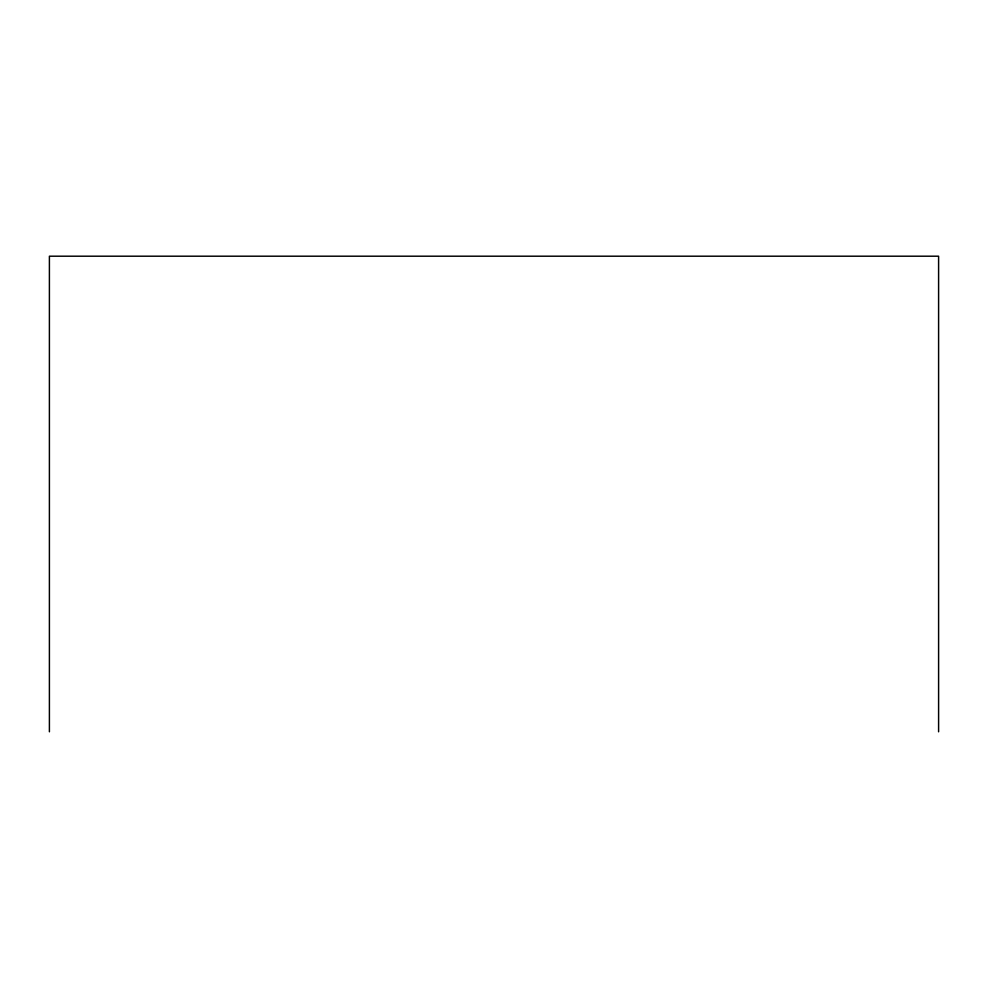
<?xml version="1.0" encoding="UTF-8"?>
<svg xmlns="http://www.w3.org/2000/svg" width="988" height="988" viewBox="0 0 988 988"><rect width="100%" height="100%" fill="white"/><g stroke="black" fill="none" stroke-linecap="round" stroke-linejoin="round"><path stroke-width="1.48" d="M938.6 731.799L938.6 256.201L49.4 256.201L49.4 731.799"/></g></svg>
